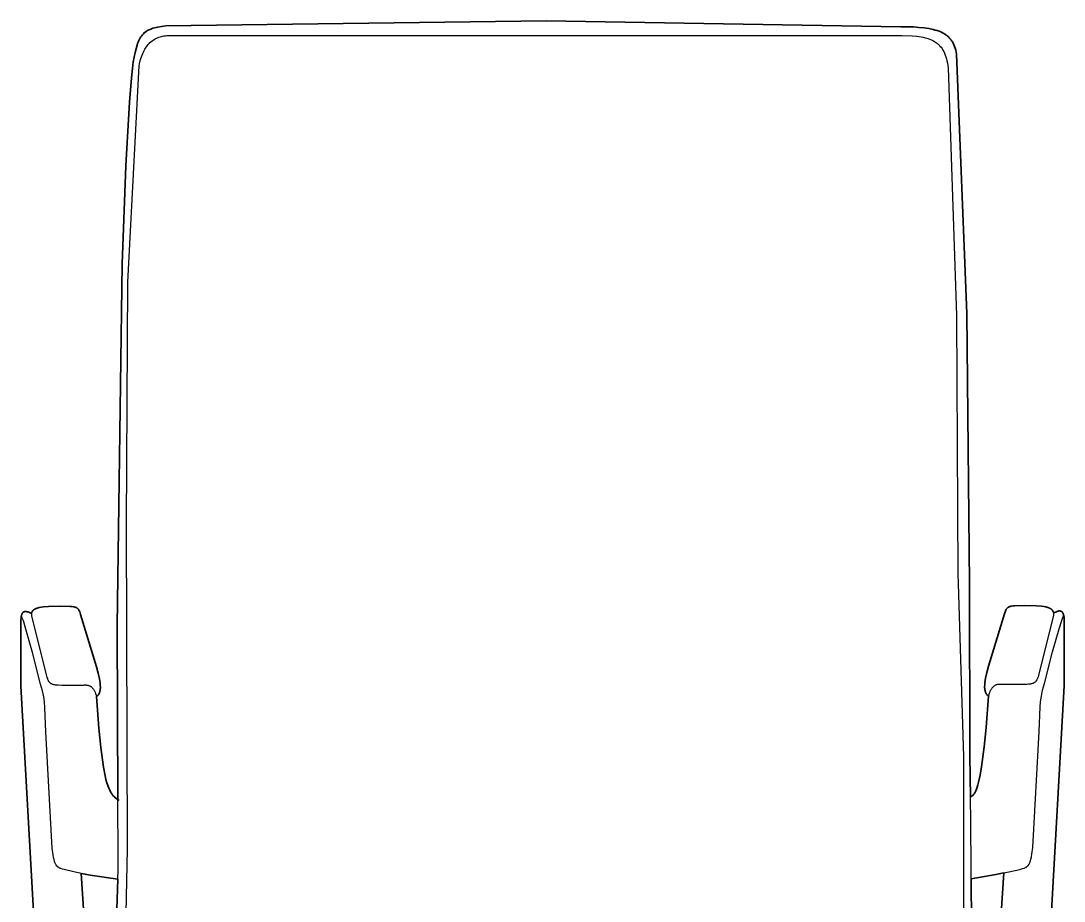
# Model space of a CAD drawing. Header units: millimetres. Extents: x 0 to 1842, y -1115 to 1018.
# Drawn here: x 103 to 706, y -606 to -97 of the extents above; entities that cross this region are included whole.
import ezdxf

# ---------------------------------------------------------------- set-up
doc = ezdxf.new("R2010")
doc.units = ezdxf.units.MM
doc.layers.add('Blocks', color=7, linetype='Continuous')
doc.layers.add('Blocks$Inner', color=7, linetype='Continuous', lineweight=25, true_color=0x007f00)
doc.layers.add('Blocks$Outline', color=7, linetype='Continuous', lineweight=35, true_color=0xff3f3f)

# ---------------------------------------------------------------- blocks, each defined once
blk = doc.blocks.new('Oxford High Office Chair Back')
at = {"layer": 'Blocks$Inner'}
for p, q in [((582.3, 546.19), (582.8, 546.54)), ((89.46, 498.77), (73.6, 501.24)), ((582.71, 499.1), (597.07, 501.58)), ((596.28, 420.2), (601.62, 502.53))]:
    blk.add_line(p, q, dxfattribs=at)
for points in [[(85.68, 382.85), (89.65, 504.61), (89.22, 645.3), (92.02, 854.72), (94.17, 911.3), (96.25, 948.03), (97.36, 962.26), (97.91, 967.56), (98.45, 971.36), (99.51, 976.74), (100.07, 979.03), (100.66, 981.08), (100.98, 982.01), (101.31, 982.9), (101.66, 983.72), (102.04, 984.5), (102.43, 985.23), (102.85, 985.91), (103.3, 986.54), (103.78, 987.13), (104.29, 987.68), (104.83, 988.19), (105.41, 988.67), (106.03, 989.1), (106.68, 989.51), (107.38, 989.88), (108.13, 990.22), (108.92, 990.54), (109.76, 990.83), (110.65, 991.09), (112.6, 991.56), (114.77, 991.96), (117.2, 992.3), (337.07, 995.13), (542.18, 991.73), (549.35, 991.58), (552.57, 991.38), (555.56, 991.09), (558.31, 990.68), (560.83, 990.15), (562, 989.84), (563.12, 989.49), (564.19, 989.11), (565.19, 988.69), (566.15, 988.23), (567.05, 987.74), (567.48, 987.47), (567.9, 987.2), (568.3, 986.91), (568.7, 986.62), (569.07, 986.31), (569.44, 986), (569.79, 985.67), (570.13, 985.33), (570.46, 984.98), (570.77, 984.61), (571.07, 984.24), (571.36, 983.85), (571.64, 983.45), (571.9, 983.04), (572.15, 982.62), (572.39, 982.18), (572.83, 981.27), (573.23, 980.31), (573.57, 979.29), (573.87, 978.21), (574.12, 977.08), (574.33, 975.89), (580.23, 825.92), (581.74, 669.77), (582.09, 570.35), (583.74, 382.47)], [(92.11, 367.88), (95.12, 516.32), (94.45, 704.29), (95.25, 844.01), (101.86, 969.1), (102.33, 971.35), (102.9, 973.43), (103.55, 975.34), (103.91, 976.23), (104.29, 977.09), (104.7, 977.91), (105.12, 978.68), (105.57, 979.42), (106.04, 980.12), (106.52, 980.78), (107.03, 981.4), (107.56, 981.99), (108.11, 982.54), (108.68, 983.05), (109.27, 983.53), (109.88, 983.97), (110.51, 984.37), (111.15, 984.74), (111.82, 985.08), (112.5, 985.38), (113.21, 985.65), (113.93, 985.88), (114.67, 986.09), (115.42, 986.26), (116.2, 986.4), (116.99, 986.5), (117.8, 986.58), (118.63, 986.62), (119.47, 986.64), (345.03, 986.64), (542.75, 986.64), (548.72, 986.46), (551.39, 986.22), (553.87, 985.87), (555.03, 985.64), (556.15, 985.39), (557.22, 985.09), (558.24, 984.76), (559.21, 984.39), (560.13, 983.98), (561.02, 983.53), (561.85, 983.03), (562.64, 982.49), (563.39, 981.91), (563.74, 981.59), (564.09, 981.27), (564.42, 980.94), (564.75, 980.59), (565.36, 979.85), (565.93, 979.07), (566.46, 978.23), (566.95, 977.33), (567.4, 976.37), (567.81, 975.36), (568.18, 974.29), (568.51, 973.15), (568.8, 971.96), (569.06, 970.69), (569.45, 967.97), (574.33, 824.81), (575.14, 675.18), (575.21, 669.78), (578.36, 569.63), (578.4, 421.2)], [(39.62, 652.44), (38.52, 652.94), (37.98, 653.16), (37.45, 653.35), (37.19, 653.42), (36.94, 653.49), (36.69, 653.54), (36.57, 653.55), (36.45, 653.57), (36.33, 653.58), (36.32, 653.58), (36.32, 653.58), (36.31, 653.58), (36.31, 653.58), (36.31, 653.58), (36.3, 653.58), (36.3, 653.58), (36.3, 653.58), (36.29, 653.58), (36.29, 653.58), (36.29, 653.58), (36.28, 653.58), (36.28, 653.58), (36.27, 653.58), (36.27, 653.58), (36.27, 653.58), (36.21, 653.59), (36.09, 653.59), (36.03, 653.58), (35.98, 653.58), (35.97, 653.58), (35.97, 653.58), (35.97, 653.58), (35.96, 653.58), (35.96, 653.58), (35.95, 653.58), (35.95, 653.58), (35.95, 653.58), (35.94, 653.58), (35.94, 653.58), (35.94, 653.58), (35.93, 653.58), (35.93, 653.58), (35.93, 653.58), (35.92, 653.58), (35.92, 653.58), (35.91, 653.58), (35.9, 653.58), (35.9, 653.58), (35.89, 653.58), (35.89, 653.58), (35.86, 653.57), (35.75, 653.56), (35.7, 653.55), (35.64, 653.54), (35.59, 653.53), (35.53, 653.51), (35.51, 653.51), (35.5, 653.51), (35.5, 653.51), (35.5, 653.51), (35.49, 653.5), (35.48, 653.5), (35.43, 653.48), (35.33, 653.45), (35.22, 653.41), (35.17, 653.38), (35.12, 653.36), (35.08, 653.33), (35.05, 653.32), (35.05, 653.31), (35.04, 653.31), (35.04, 653.31), (35.04, 653.31), (35.04, 653.31), (35.03, 653.3), (35.03, 653.3), (35.03, 653.3), (35.02, 653.3), (35.02, 653.3), (35.02, 653.3), (35.01, 653.29), (35.01, 653.29), (35.01, 653.29), (35.01, 653.29), (35, 653.29), (35, 653.28), (35, 653.28), (34.99, 653.28), (34.99, 653.28), (34.99, 653.28), (34.99, 653.27), (34.98, 653.27), (34.98, 653.27), (34.93, 653.24), (34.84, 653.17), (34.75, 653.09), (34.66, 653.01), (34.58, 652.92), (34.49, 652.82), (34.41, 652.72), (34.34, 652.6), (34.26, 652.48), (34.19, 652.35), (34.12, 652.21), (34, 651.91), (33.88, 651.57), (33.78, 651.19), (33.69, 650.78), (33.61, 650.32), (33.55, 649.83), (33.47, 648.7), (33.47, 610.36), (41.42, 469.67)], [(630.36, 652.78), (631.46, 653.28), (632, 653.49), (632.53, 653.68), (632.79, 653.76), (633.04, 653.82), (633.29, 653.87), (633.54, 653.9), (633.6, 653.91), (633.66, 653.91), (633.77, 653.92), (633.89, 653.92), (633.9, 653.92), (633.9, 653.92), (633.9, 653.92), (633.91, 653.92), (633.91, 653.92), (633.91, 653.92), (633.92, 653.92), (633.92, 653.92), (633.92, 653.92), (633.93, 653.92), (633.93, 653.92), (633.93, 653.92), (633.94, 653.92), (633.94, 653.92), (633.95, 653.92), (633.95, 653.92), (634.01, 653.91), (634.01, 653.92), (634.01, 653.91), (634.02, 653.91), (634.02, 653.91), (634.02, 653.91), (634.03, 653.91), (634.03, 653.91), (634.03, 653.91), (634.04, 653.91), (634.04, 653.91), (634.05, 653.91), (634.05, 653.91), (634.05, 653.91), (634.06, 653.91), (634.06, 653.91), (634.06, 653.91), (634.07, 653.91), (634.07, 653.91), (634.07, 653.91), (634.08, 653.91), (634.08, 653.91), (634.08, 653.91), (634.09, 653.91), (634.09, 653.91), (634.09, 653.91), (634.1, 653.91), (634.1, 653.91), (634.11, 653.91), (634.11, 653.91), (634.11, 653.91), (634.12, 653.91), (634.12, 653.91), (634.18, 653.9), (634.23, 653.89), (634.29, 653.88), (634.34, 653.87), (634.34, 653.87), (634.35, 653.87), (634.35, 653.87), (634.35, 653.87), (634.36, 653.87), (634.36, 653.87), (634.36, 653.87), (634.37, 653.87), (634.37, 653.87), (634.37, 653.87), (634.38, 653.86), (634.38, 653.86), (634.38, 653.86), (634.39, 653.86), (634.39, 653.86), (634.39, 653.86), (634.4, 653.86), (634.4, 653.86), (634.4, 653.86), (634.41, 653.86), (634.41, 653.86), (634.41, 653.86), (634.42, 653.86), (634.42, 653.86), (634.43, 653.85), (634.44, 653.85), (634.44, 653.85), (634.44, 653.85), (634.45, 653.85), (634.45, 653.85), (634.45, 653.85), (634.46, 653.85), (634.46, 653.84), (634.46, 653.84), (634.47, 653.84), (634.47, 653.84), (634.47, 653.84), (634.5, 653.83), (634.53, 653.83), (634.55, 653.82), (634.66, 653.78), (634.71, 653.76), (634.76, 653.74), (634.86, 653.69), (634.96, 653.63), (634.96, 653.63), (634.96, 653.63), (634.96, 653.63), (634.97, 653.63), (634.97, 653.62), (634.97, 653.62), (634.98, 653.62), (634.98, 653.62), (635, 653.6), (635.05, 653.57), (635.14, 653.5), (635.19, 653.47), (635.21, 653.45), (635.22, 653.44), (635.22, 653.43), (635.23, 653.43), (635.23, 653.43), (635.23, 653.43), (635.32, 653.34), (635.41, 653.25), (635.49, 653.16), (635.57, 653.05), (635.61, 652.99), (635.65, 652.94), (635.72, 652.81), (635.79, 652.68), (635.86, 652.55), (635.93, 652.4), (635.99, 652.24), (636.1, 651.9), (636.21, 651.53), (636.3, 651.11), (636.37, 650.66), (636.43, 650.16), (636.51, 649.04), (636.51, 610.69), (628.56, 470)], [(73.6, 501.24), (66.66, 502.5), (60.79, 503.78), (58.46, 504.37), (57.49, 504.64), (56.63, 504.93), (56.24, 505.09), (55.88, 505.25), (55.71, 505.34), (55.54, 505.43), (55.46, 505.48), (55.38, 505.53), (55.22, 505.62), (55.07, 505.73), (54.92, 505.84), (54.78, 505.95), (54.77, 505.97), (54.76, 505.97), (54.76, 505.98), (54.75, 505.98), (54.75, 505.98), (54.74, 505.99), (54.74, 505.99), (54.74, 505.99), (54.73, 506), (54.73, 506), (54.72, 506), (54.72, 506.01), (54.71, 506.01), (54.71, 506.02), (54.71, 506.02), (54.7, 506.02), (54.7, 506.03), (54.68, 506.04), (54.68, 506.05), (54.67, 506.05), (54.67, 506.05), (54.66, 506.06), (54.66, 506.06), (54.66, 506.07), (54.65, 506.07), (54.65, 506.07), (54.58, 506.14), (54.52, 506.2), (54.39, 506.33), (54.33, 506.4), (54.27, 506.47), (54.15, 506.61), (54.03, 506.77), (53.92, 506.93), (53.82, 507.09), (53.71, 507.27), (53.52, 507.65), (53.33, 508.06), (53.16, 508.51), (52.99, 509), (52.69, 510.12), (52.41, 511.43), (52.14, 512.96), (51.6, 516.73), (47.88, 583.96), (47.41, 598.06), (47.13, 601.13), (46.65, 604.31), (45.93, 607.75), (44.9, 611.6), (40.14, 629.99), (36.43, 643.3), (34.9, 648.16), (34.29, 649.79), (34.04, 650.36), (33.92, 650.58), (33.87, 650.68), (33.82, 650.76)], [(597.07, 501.58), (609.19, 504.11), (611.52, 504.7), (612.49, 504.98), (613.35, 505.26), (613.74, 505.42), (614.1, 505.58), (614.44, 505.76), (614.61, 505.86), (614.76, 505.96), (614.91, 506.06), (615.06, 506.17), (615.2, 506.29), (615.34, 506.41), (615.47, 506.53), (615.59, 506.66), (615.72, 506.8), (615.84, 506.95), (615.95, 507.1), (616.06, 507.26), (616.17, 507.43), (616.27, 507.6), (616.47, 507.98), (616.65, 508.39), (616.83, 508.84), (616.99, 509.34), (617.29, 510.45), (617.58, 511.76), (617.84, 513.29), (618.38, 517.06), (622.11, 584.3), (622.57, 598.4), (622.86, 601.46), (623.33, 604.64), (624.05, 608.08), (625.09, 611.94), (629.84, 630.32), (633.55, 643.63), (635.09, 648.49), (635.69, 650.13), (635.95, 650.7), (636.06, 650.92), (636.11, 651.01), (636.16, 651.09)], [(90.32, 544.35), (89.07, 545.17), (88.45, 545.63), (88.14, 545.88), (87.83, 546.15), (87.52, 546.43), (87.22, 546.74), (86.91, 547.06), (86.61, 547.42), (86.31, 547.8), (86.01, 548.21), (85.71, 548.66), (85.42, 549.14), (85.12, 549.66), (84.84, 550.22), (84.27, 551.47), (83.71, 552.9), (83.16, 554.54), (82.64, 556.41), (82.12, 558.52), (81.15, 563.54), (79.63, 574.93), (78.61, 586.11), (77.18, 604.38)], [(582.8, 546.54), (583.17, 546.81), (583.36, 546.96), (583.54, 547.12), (583.73, 547.3), (583.91, 547.49), (584.1, 547.71), (584.29, 547.94), (584.47, 548.21), (584.66, 548.49), (584.85, 548.81), (585.05, 549.17), (585.43, 549.98), (585.83, 550.95), (586.23, 552.09), (586.64, 553.44), (587.06, 555.01), (587.92, 558.89), (588.83, 563.88), (590.36, 575.27), (591.37, 586.44), (592.8, 604.72)], [(73.7, 419.87), (68.36, 502.23)]]:
    blk.add_lwpolyline(points, dxfattribs=at)
for points in [[(77.18, 604.38), (77.45, 604.58), (77.58, 604.68), (77.7, 604.79), (77.83, 604.9), (77.94, 605.02), (78.05, 605.14), (78.16, 605.26), (78.26, 605.39), (78.36, 605.53), (78.41, 605.6), (78.45, 605.67), (78.54, 605.81), (78.71, 606.11), (78.79, 606.27), (78.86, 606.44), (78.93, 606.6), (78.99, 606.78), (79.1, 607.14), (79.2, 607.53), (79.28, 607.93), (79.34, 608.36), (79.38, 608.82), (79.41, 609.3), (79.42, 609.8), (79.38, 610.87), (79.28, 612.06), (79.1, 613.34), (78.86, 614.75), (78.16, 617.9), (77.18, 621.56), (67.99, 651.94), (67.46, 653.43), (67.33, 653.75), (67.19, 654.04), (67.05, 654.32), (66.9, 654.57), (66.74, 654.81), (66.7, 654.86), (66.7, 654.87), (66.7, 654.87), (66.7, 654.87), (66.69, 654.88), (66.69, 654.88), (66.69, 654.88), (66.69, 654.89), (66.68, 654.89), (66.68, 654.89), (66.68, 654.9), (66.67, 654.9), (66.67, 654.91), (66.66, 654.92), (66.58, 655.03), (66.49, 655.13), (66.39, 655.23), (66.3, 655.32), (66.2, 655.41), (66.15, 655.45), (66.09, 655.49), (66.08, 655.5), (66.08, 655.51), (66.07, 655.51), (66.07, 655.51), (66.07, 655.51), (66.06, 655.52), (66.06, 655.52), (66.06, 655.52), (66.05, 655.53), (66.05, 655.53), (66.05, 655.53), (66.04, 655.53), (66.04, 655.53), (66.03, 655.55), (66.02, 655.55), (66.02, 655.55), (66.02, 655.55), (66.01, 655.56), (66.01, 655.56), (66.01, 655.56), (66, 655.56), (66, 655.57), (66, 655.57), (65.99, 655.57), (65.99, 655.57), (65.99, 655.58), (65.87, 655.65), (65.75, 655.73), (65.69, 655.76), (65.69, 655.77), (65.69, 655.77), (65.68, 655.77), (65.68, 655.77), (65.67, 655.77), (65.67, 655.78), (65.67, 655.78), (65.66, 655.78), (65.66, 655.78), (65.65, 655.78), (65.65, 655.79), (65.65, 655.79), (65.64, 655.79), (65.64, 655.79), (65.64, 655.8), (65.63, 655.8), (65.57, 655.83), (65.5, 655.86), (65.37, 655.93), (65.23, 655.99), (64.93, 656.1), (64.61, 656.2), (64.26, 656.28), (63.88, 656.36), (63.02, 656.48), (62.02, 656.56), (56.32, 656.67), (49.49, 656.55), (46.54, 656.32), (45.21, 656.13), (44, 655.89), (43.44, 655.75), (42.91, 655.59), (42.41, 655.42), (41.96, 655.23), (41.74, 655.12), (41.53, 655.01), (41.34, 654.9), (41.15, 654.78), (40.97, 654.66), (40.8, 654.53), (40.72, 654.46), (40.65, 654.4), (40.5, 654.26), (40.36, 654.11), (40.3, 654.04), (40.24, 653.96), (40.12, 653.8), (40.02, 653.64), (39.92, 653.47), (39.88, 653.39), (39.84, 653.3), (39.81, 653.21), (39.77, 653.12), (39.71, 652.93), (39.69, 652.84), (39.67, 652.74), (39.63, 652.54), (39.61, 652.33), (39.6, 652.12), (39.6, 651.9), (39.61, 651.67), (39.64, 651.44), (39.68, 651.19), (48.37, 616.27), (48.57, 615.49), (48.79, 614.78), (48.91, 614.46), (49.03, 614.15), (49.17, 613.87), (49.31, 613.6), (49.47, 613.35), (49.63, 613.11), (49.67, 613.06), (49.67, 613.06), (49.68, 613.05), (49.68, 613.05), (49.68, 613.05), (49.69, 613.03), (49.7, 613.03), (49.7, 613.02), (49.7, 613.02), (49.7, 613.02), (49.71, 613.01), (49.71, 613.01), (49.71, 613.01), (49.71, 613), (49.8, 612.9), (49.99, 612.69), (50.19, 612.51), (50.29, 612.42), (50.34, 612.38), (50.4, 612.33), (50.45, 612.29), (50.51, 612.25), (50.62, 612.18), (50.63, 612.17), (50.64, 612.16), (50.64, 612.16), (50.64, 612.16), (50.65, 612.16), (50.65, 612.15), (50.66, 612.15), (50.66, 612.15), (50.66, 612.15), (50.68, 612.14), (50.74, 612.1), (50.8, 612.07), (50.86, 612.03), (50.98, 611.96), (51.11, 611.9), (51.38, 611.78), (51.66, 611.67), (51.96, 611.57), (52.27, 611.49), (52.61, 611.41), (52.96, 611.35), (53.33, 611.29), (54.13, 611.2), (55.02, 611.15), (57.06, 611.1), (64.36, 611.01), (67.23, 611), (69.98, 611.1), (70.32, 611.12), (70.66, 611.13), (70.99, 611.12), (71.31, 611.1), (71.62, 611.07), (71.92, 611.02), (72.22, 610.97), (72.5, 610.89), (72.78, 610.81), (73.05, 610.71), (73.31, 610.59), (73.57, 610.47), (73.69, 610.4), (73.7, 610.39), (73.7, 610.39), (73.7, 610.39), (73.71, 610.39), (73.71, 610.38), (73.72, 610.38), (73.72, 610.38), (73.72, 610.38), (73.73, 610.37), (73.73, 610.37), (73.73, 610.37), (73.74, 610.37), (73.75, 610.36), (73.81, 610.32), (74.05, 610.16), (74.29, 609.99), (74.51, 609.8), (74.73, 609.59), (74.94, 609.37), (75.14, 609.13), (75.34, 608.87), (75.53, 608.6), (75.71, 608.31), (75.89, 608), (76.06, 607.67), (76.22, 607.33), (76.37, 606.96), (76.67, 606.18), (76.94, 605.32)], [(592.8, 604.72), (592.66, 604.81), (592.53, 604.91), (592.4, 605.01), (592.28, 605.12), (592.04, 605.35), (591.82, 605.6), (591.72, 605.73), (591.67, 605.79), (591.62, 605.86), (591.53, 606), (591.44, 606.14), (591.35, 606.29), (591.27, 606.45), (591.23, 606.53), (591.2, 606.61), (591.12, 606.77), (590.99, 607.11), (590.88, 607.48), (590.78, 607.86), (590.71, 608.27), (590.64, 608.7), (590.6, 609.15), (590.57, 609.63), (590.57, 610.13), (590.6, 611.21), (590.71, 612.39), (590.88, 613.68), (591.12, 615.08), (591.82, 618.24), (592.8, 621.9), (601.99, 652.27), (602.52, 653.76), (602.65, 654.08), (602.79, 654.38), (602.93, 654.65), (603.08, 654.91), (603.24, 655.14), (603.32, 655.25), (603.41, 655.36), (603.5, 655.46), (603.59, 655.56), (603.68, 655.65), (603.78, 655.74), (603.89, 655.83), (604, 655.91), (604.11, 655.99), (604.23, 656.06), (604.35, 656.13), (604.41, 656.16), (604.48, 656.2), (604.61, 656.26), (604.75, 656.32), (605.05, 656.43), (605.37, 656.53), (605.72, 656.62), (606.11, 656.69), (606.96, 656.81), (607.96, 656.9), (613.66, 657.01), (620.49, 656.89), (623.45, 656.65), (624.77, 656.47), (625.99, 656.23), (626.55, 656.09), (627.07, 655.93), (627.57, 655.75), (628.03, 655.56), (628.24, 655.46), (628.45, 655.35), (628.65, 655.23), (628.83, 655.12), (629.01, 654.99), (629.18, 654.86), (629.34, 654.73), (629.48, 654.59), (629.55, 654.52), (629.62, 654.45), (629.65, 654.41), (629.68, 654.37), (629.75, 654.29), (629.86, 654.14), (629.91, 654.06), (629.96, 653.98), (630.06, 653.81), (630.14, 653.63), (630.18, 653.54), (630.21, 653.45), (630.27, 653.27), (630.29, 653.17), (630.32, 653.07), (630.35, 652.87), (630.37, 652.67), (630.38, 652.45), (630.38, 652.23), (630.37, 652), (630.34, 651.77), (630.3, 651.53), (621.61, 616.6), (621.41, 615.82), (621.2, 615.11), (621.08, 614.79), (620.95, 614.49), (620.81, 614.2), (620.67, 613.93), (620.52, 613.68), (620.35, 613.45), (620.18, 613.23), (620.09, 613.13), (620.04, 613.08), (620.04, 613.07), (620.04, 613.07), (620.03, 613.07), (620.03, 613.06), (620.03, 613.06), (620.02, 613.06), (620.02, 613.05), (620.02, 613.05), (619.99, 613.03), (619.9, 612.93), (619.8, 612.84), (619.59, 612.67), (619.48, 612.59), (619.36, 612.51), (619.25, 612.44), (619.13, 612.36), (618.87, 612.23), (618.61, 612.11), (618.32, 612), (618.02, 611.91), (617.71, 611.82), (617.37, 611.75), (617.02, 611.68), (616.65, 611.62), (615.85, 611.54), (614.96, 611.48), (612.92, 611.44), (605.62, 611.34), (602.75, 611.33), (600, 611.44), (599.66, 611.46), (599.32, 611.46), (598.99, 611.45), (598.68, 611.44), (598.36, 611.4), (598.06, 611.36), (597.77, 611.3), (597.48, 611.23), (597.2, 611.14), (597.07, 611.09), (596.93, 611.04), (596.67, 610.93), (596.41, 610.8), (596.17, 610.65), (595.93, 610.5), (595.7, 610.32), (595.47, 610.13), (595.25, 609.92), (595.04, 609.7), (594.84, 609.46), (594.64, 609.21), (594.45, 608.93), (594.27, 608.64), (594.1, 608.33), (593.93, 608.01), (593.76, 607.66), (593.61, 607.3), (593.31, 606.52), (593.05, 605.66)]]:
    blk.add_lwpolyline(points, close=True, dxfattribs=at)
at = {"layer": 'Blocks$Outline'}
for points in [[(89.53, 544.87), (89.22, 645.3), (92.02, 854.72), (94.17, 911.3), (96.25, 948.03), (97.36, 962.26), (97.91, 967.56), (98.45, 971.36), (99.51, 976.74), (100.07, 979.03), (100.66, 981.08), (100.98, 982.01), (101.31, 982.9), (101.66, 983.72), (102.04, 984.5), (102.43, 985.23), (102.85, 985.91), (103.3, 986.54), (103.78, 987.13), (104.29, 987.68), (104.83, 988.19), (105.41, 988.67), (106.03, 989.1), (106.68, 989.51), (107.38, 989.88), (108.13, 990.22), (108.92, 990.54), (109.76, 990.83), (110.65, 991.09), (112.6, 991.56), (114.77, 991.96), (117.2, 992.3), (337.07, 995.13), (542.18, 991.73), (549.35, 991.58), (552.57, 991.38), (555.56, 991.09), (558.31, 990.68), (560.83, 990.15), (562, 989.84), (563.12, 989.49), (564.19, 989.11), (565.19, 988.69), (566.15, 988.23), (567.05, 987.74), (567.48, 987.47), (567.9, 987.2), (568.3, 986.91), (568.7, 986.62), (569.07, 986.31), (569.44, 986), (569.79, 985.67), (570.13, 985.33), (570.46, 984.98), (570.77, 984.61), (571.07, 984.24), (571.36, 983.85), (571.64, 983.45), (571.9, 983.04), (572.15, 982.62), (572.39, 982.18), (572.83, 981.27), (573.23, 980.31), (573.57, 979.29), (573.87, 978.21), (574.12, 977.08), (574.33, 975.89), (580.23, 825.92)], [(580.23, 825.92), (581.74, 669.77), (582.09, 570.35), (582.3, 546.19)], [(41.42, 469.67), (33.47, 610.36), (33.47, 648.7), (33.55, 649.83), (33.61, 650.32), (33.69, 650.78), (33.78, 651.19), (33.88, 651.57), (34, 651.91), (34.12, 652.21), (34.19, 652.35), (34.26, 652.48), (34.34, 652.6), (34.41, 652.72), (34.49, 652.82), (34.58, 652.92), (34.66, 653.01), (34.75, 653.09), (34.84, 653.17), (34.93, 653.24), (34.98, 653.27), (34.98, 653.27), (34.99, 653.27), (34.99, 653.28), (34.99, 653.28), (34.99, 653.28), (35, 653.28), (35, 653.28), (35, 653.29), (35.01, 653.29), (35.01, 653.29), (35.01, 653.29), (35.01, 653.29), (35.02, 653.3), (35.02, 653.3), (35.02, 653.3), (35.03, 653.3), (35.03, 653.3), (35.03, 653.3), (35.04, 653.31), (35.04, 653.31), (35.04, 653.31), (35.04, 653.31), (35.05, 653.31), (35.05, 653.32), (35.08, 653.33), (35.12, 653.36), (35.17, 653.38), (35.22, 653.41), (35.33, 653.45), (35.43, 653.48), (35.48, 653.5), (35.49, 653.5), (35.5, 653.51), (35.5, 653.51), (35.5, 653.51), (35.51, 653.51), (35.53, 653.51), (35.59, 653.53), (35.64, 653.54), (35.7, 653.55), (35.75, 653.56), (35.86, 653.57), (35.89, 653.58), (35.89, 653.58), (35.9, 653.58), (35.9, 653.58), (35.91, 653.58), (35.92, 653.58), (35.92, 653.58), (35.93, 653.58), (35.93, 653.58), (35.93, 653.58), (35.94, 653.58), (35.94, 653.58), (35.94, 653.58), (35.95, 653.58), (35.95, 653.58), (35.95, 653.58), (35.96, 653.58), (35.96, 653.58), (35.97, 653.58), (35.97, 653.58), (35.97, 653.58), (35.98, 653.58), (36.03, 653.58), (36.09, 653.59), (36.21, 653.59), (36.27, 653.58), (36.27, 653.58), (36.27, 653.58), (36.28, 653.58), (36.28, 653.58), (36.29, 653.58), (36.29, 653.58), (36.29, 653.58), (36.3, 653.58), (36.3, 653.58), (36.3, 653.58), (36.31, 653.58), (36.31, 653.58), (36.31, 653.58), (36.32, 653.58), (36.32, 653.58), (36.33, 653.58), (36.45, 653.57), (36.57, 653.55), (36.69, 653.54), (36.94, 653.49), (37.19, 653.42), (37.45, 653.35), (37.98, 653.16), (38.52, 652.94), (39.62, 652.45)], [(39.62, 652.45), (39.63, 652.54), (39.67, 652.74), (39.69, 652.84), (39.71, 652.93), (39.77, 653.12), (39.81, 653.21), (39.84, 653.3), (39.88, 653.39), (39.92, 653.47), (40.02, 653.64), (40.12, 653.8), (40.24, 653.96), (40.3, 654.04), (40.36, 654.11), (40.5, 654.26), (40.65, 654.4), (40.72, 654.46), (40.8, 654.53), (40.97, 654.66), (41.15, 654.78), (41.34, 654.9), (41.53, 655.01), (41.74, 655.12), (41.96, 655.23), (42.41, 655.42), (42.91, 655.59), (43.44, 655.75), (44, 655.89), (45.21, 656.13), (46.54, 656.32), (49.49, 656.55), (56.32, 656.67), (62.02, 656.56), (63.02, 656.48), (63.88, 656.36), (64.26, 656.28), (64.61, 656.2), (64.93, 656.1), (65.23, 655.99), (65.37, 655.93), (65.5, 655.86), (65.57, 655.83), (65.63, 655.8), (65.64, 655.8), (65.64, 655.79), (65.64, 655.79), (65.65, 655.79), (65.65, 655.79), (65.65, 655.78), (65.66, 655.78), (65.66, 655.78), (65.67, 655.78), (65.67, 655.78), (65.67, 655.77), (65.68, 655.77), (65.68, 655.77), (65.69, 655.77), (65.69, 655.77), (65.69, 655.76), (65.75, 655.73), (65.87, 655.65), (65.99, 655.58), (65.99, 655.57), (65.99, 655.57), (66, 655.57), (66, 655.57), (66, 655.56), (66.01, 655.56), (66.01, 655.56), (66.01, 655.56), (66.02, 655.55), (66.02, 655.55), (66.02, 655.55), (66.03, 655.55), (66.04, 655.53), (66.04, 655.53), (66.05, 655.53), (66.05, 655.53), (66.05, 655.53), (66.06, 655.52), (66.06, 655.52), (66.06, 655.52), (66.07, 655.51), (66.07, 655.51), (66.07, 655.51), (66.08, 655.51), (66.08, 655.5), (66.09, 655.49), (66.15, 655.45), (66.2, 655.41), (66.3, 655.32), (66.39, 655.23), (66.49, 655.13), (66.58, 655.03), (66.66, 654.92), (66.67, 654.91), (66.67, 654.9), (66.68, 654.9), (66.68, 654.89), (66.68, 654.89), (66.69, 654.89), (66.69, 654.88), (66.69, 654.88), (66.69, 654.88), (66.7, 654.87), (66.7, 654.87), (66.7, 654.87), (66.7, 654.86), (66.74, 654.81), (66.9, 654.57), (67.05, 654.32), (67.19, 654.04), (67.33, 653.75), (67.46, 653.43), (67.99, 651.94), (77.18, 621.56), (78.16, 617.9), (78.86, 614.75), (79.1, 613.34), (79.28, 612.06), (79.38, 610.87), (79.42, 609.8), (79.41, 609.3), (79.38, 608.82), (79.34, 608.36), (79.28, 607.93), (79.2, 607.53), (79.1, 607.14), (78.99, 606.78), (78.93, 606.6), (78.86, 606.44), (78.79, 606.27), (78.71, 606.11), (78.54, 605.81), (78.45, 605.67), (78.41, 605.6), (78.36, 605.53), (78.26, 605.39), (78.16, 605.26), (78.05, 605.14), (77.94, 605.02), (77.83, 604.9), (77.7, 604.79), (77.58, 604.68), (77.45, 604.58), (77.18, 604.38)], [(630.36, 652.78), (631.46, 653.28), (632, 653.49), (632.53, 653.68), (632.79, 653.76), (633.04, 653.82), (633.29, 653.87), (633.54, 653.9), (633.6, 653.91), (633.66, 653.91), (633.77, 653.92), (633.89, 653.92), (633.9, 653.92), (633.9, 653.92), (633.9, 653.92), (633.91, 653.92), (633.91, 653.92), (633.91, 653.92), (633.92, 653.92), (633.92, 653.92), (633.92, 653.92), (633.93, 653.92), (633.93, 653.92), (633.93, 653.92), (633.94, 653.92), (633.94, 653.92), (633.95, 653.92), (633.95, 653.92), (634.01, 653.91), (634.01, 653.92), (634.01, 653.91), (634.02, 653.91), (634.02, 653.91), (634.02, 653.91), (634.03, 653.91), (634.03, 653.91), (634.03, 653.91), (634.04, 653.91), (634.04, 653.91), (634.05, 653.91), (634.05, 653.91), (634.05, 653.91), (634.06, 653.91), (634.06, 653.91), (634.06, 653.91), (634.07, 653.91), (634.07, 653.91), (634.07, 653.91), (634.08, 653.91), (634.08, 653.91), (634.08, 653.91), (634.09, 653.91), (634.09, 653.91), (634.09, 653.91), (634.1, 653.91), (634.1, 653.91), (634.11, 653.91), (634.11, 653.91), (634.11, 653.91), (634.12, 653.91), (634.12, 653.91), (634.18, 653.9), (634.23, 653.89), (634.29, 653.88), (634.34, 653.87), (634.34, 653.87), (634.35, 653.87), (634.35, 653.87), (634.35, 653.87), (634.36, 653.87), (634.36, 653.87), (634.36, 653.87), (634.37, 653.87), (634.37, 653.87), (634.37, 653.87), (634.38, 653.86), (634.38, 653.86), (634.38, 653.86), (634.39, 653.86), (634.39, 653.86), (634.39, 653.86), (634.4, 653.86), (634.4, 653.86), (634.4, 653.86), (634.41, 653.86), (634.41, 653.86), (634.41, 653.86), (634.42, 653.86), (634.42, 653.86), (634.43, 653.85), (634.44, 653.85), (634.44, 653.85), (634.44, 653.85), (634.45, 653.85), (634.45, 653.85), (634.45, 653.85), (634.46, 653.85), (634.46, 653.84), (634.46, 653.84), (634.47, 653.84), (634.47, 653.84), (634.47, 653.84), (634.5, 653.83), (634.53, 653.83), (634.55, 653.82), (634.66, 653.78), (634.71, 653.76), (634.76, 653.74), (634.86, 653.69), (634.96, 653.63), (634.96, 653.63), (634.96, 653.63), (634.96, 653.63), (634.97, 653.63), (634.97, 653.62), (634.97, 653.62), (634.98, 653.62), (634.98, 653.62), (635, 653.6), (635.05, 653.57), (635.14, 653.5), (635.19, 653.47), (635.21, 653.45), (635.22, 653.44), (635.22, 653.43), (635.23, 653.43), (635.23, 653.43), (635.23, 653.43), (635.32, 653.34), (635.41, 653.25), (635.49, 653.16), (635.57, 653.05), (635.61, 652.99), (635.65, 652.94), (635.72, 652.81), (635.79, 652.68), (635.86, 652.55), (635.93, 652.4), (635.99, 652.24), (636.1, 651.9), (636.21, 651.53), (636.3, 651.11), (636.37, 650.66), (636.43, 650.16), (636.51, 649.04), (636.51, 610.69), (628.56, 470)], [(592.8, 604.72), (592.66, 604.81), (592.53, 604.91), (592.4, 605.01), (592.28, 605.12), (592.04, 605.35), (591.82, 605.6), (591.72, 605.73), (591.67, 605.79), (591.62, 605.86), (591.53, 606), (591.44, 606.14), (591.35, 606.29), (591.27, 606.45), (591.23, 606.53), (591.2, 606.61), (591.12, 606.77), (590.99, 607.11), (590.88, 607.48), (590.78, 607.86), (590.71, 608.27), (590.64, 608.7), (590.6, 609.15), (590.57, 609.63), (590.57, 610.13), (590.6, 611.21), (590.71, 612.39), (590.88, 613.68), (591.12, 615.08), (591.82, 618.24), (592.8, 621.9), (601.99, 652.27), (602.52, 653.76), (602.65, 654.08), (602.79, 654.38), (602.93, 654.65), (603.08, 654.91), (603.24, 655.14), (603.32, 655.25), (603.41, 655.36), (603.5, 655.46), (603.59, 655.56), (603.68, 655.65), (603.78, 655.74), (603.89, 655.83), (604, 655.91), (604.11, 655.99), (604.23, 656.06), (604.35, 656.13), (604.41, 656.16), (604.48, 656.2), (604.61, 656.26), (604.75, 656.32), (605.05, 656.43), (605.37, 656.53), (605.72, 656.62), (606.11, 656.69), (606.96, 656.81), (607.96, 656.9), (613.66, 657.01), (620.49, 656.89), (623.45, 656.65), (624.77, 656.47), (625.99, 656.23), (626.55, 656.09), (627.07, 655.93), (627.57, 655.75), (628.03, 655.56), (628.24, 655.46), (628.45, 655.35), (628.65, 655.23), (628.83, 655.12), (629.01, 654.99), (629.18, 654.86), (629.34, 654.73), (629.48, 654.59), (629.55, 654.52), (629.62, 654.45), (629.65, 654.41), (629.68, 654.37), (629.75, 654.29), (629.86, 654.14), (629.91, 654.06), (629.96, 653.98), (630.06, 653.81), (630.14, 653.63), (630.18, 653.54), (630.21, 653.45), (630.27, 653.27), (630.29, 653.17), (630.32, 653.07), (630.35, 652.87), (630.36, 652.78)], [(77.18, 604.38), (78.61, 586.11), (79.63, 574.93), (81.15, 563.54), (82.12, 558.52), (82.64, 556.41), (83.16, 554.54), (83.71, 552.9), (84.27, 551.47), (84.84, 550.22), (85.12, 549.66), (85.42, 549.14), (85.71, 548.66), (86.01, 548.21), (86.31, 547.8), (86.61, 547.42), (86.91, 547.06), (87.22, 546.74), (87.52, 546.43), (87.83, 546.15), (88.14, 545.88), (88.45, 545.63), (89.07, 545.17), (89.53, 544.87)], [(582.3, 546.19), (582.8, 546.54), (583.17, 546.81), (583.36, 546.96), (583.54, 547.12), (583.73, 547.3), (583.91, 547.49), (584.1, 547.71), (584.29, 547.94), (584.47, 548.21), (584.66, 548.49), (584.85, 548.81), (585.05, 549.17), (585.43, 549.98), (585.83, 550.95), (586.23, 552.09), (586.64, 553.44), (587.06, 555.01), (587.92, 558.89), (588.83, 563.88), (590.36, 575.27), (591.37, 586.44), (592.8, 604.72)], [(68.37, 502.19), (73.7, 419.87)], [(89.46, 498.77), (73.6, 501.24), (68.37, 502.19)], [(601.62, 502.53), (597.07, 501.58), (582.71, 499.1)], [(596.28, 420.2), (601.62, 502.53)], [(86.07, 394.68), (89.46, 498.77)], [(582.71, 499.1), (583.63, 394.85)]]:
    blk.add_lwpolyline(points, dxfattribs=at)

msp = doc.modelspace()

# ---------------------------------------------------------------- block references
at = {"layer": 'Blocks'}
msp.add_blockref('Oxford High Office Chair Back', (69.95, -1092.18), dxfattribs=at)

doc.saveas('drawing.dxf')
